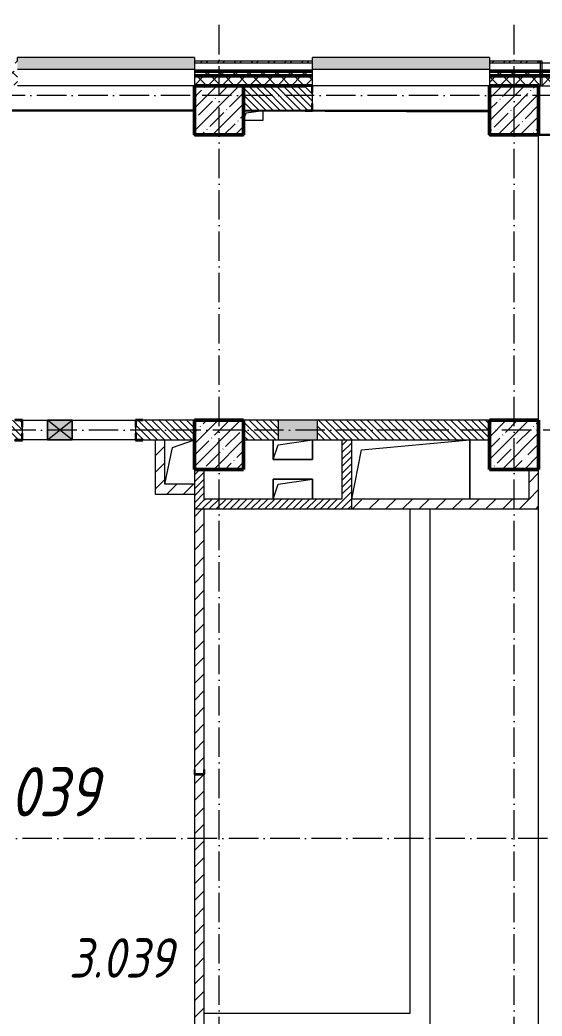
# Model space of a CAD drawing. Header units: millimetres. Extents: x -213536 to 1564669, y -45299 to 942238.
# Drawn here: x 582746 to 588056, y 286307 to 296432 of the extents above; entities that cross this region are included whole.
import ezdxf

# ---------------------------------------------------------------- set-up
doc = ezdxf.new("R2010")
doc.units = ezdxf.units.MM
doc.linetypes.add('50_200_ШТРИХ_1Т_ш5_п1_п1_', pattern=[700, 500, -100, 0, -100])
for name, color, linetype, lineweight in [('3) ЖБ 4м', 3, 'Continuous', 30), ('3.1) ЖБ окна 1.2 м', 102, 'Continuous', 30), ('A-DETL-GENF-OTLN', 7, 'Continuous', 9), ('A-FLOR-____-OTLN', 7, 'Continuous', 9), ('A-GENM-____-MCUT', 7, 'Continuous', 25), ('A-GENM-____-OTLN', 7, 'Continuous', 9), ('A-GENM-____-OTLN-1', 7, 'Continuous', 25), ('A-GLAZ-____-OTLN', 7, 'Continuous', 9), ('A-WALL-____-MCUT-2', 7, 'Continuous', 50), ('A-WALL-____-MCUT-3', 7, 'Continuous', 9), ('A-WALL-____-OTLN', 7, 'Continuous', 9), ('A-WALL-____-PATT-1', 7, 'Continuous', 9), ('A-WALL-FNSH-MCUT-1', 7, 'Continuous', 9), ('I-WALL-____-OTLN', 7, 'Continuous', 9), ('S-COLS-____-MCUT', 7, 'Continuous', 50), ('S-COLS-____-OTLN', 7, 'Continuous', 9), ('S-GRID-____-OTLN-1', 7, '50_200_ШТРИХ_1Т_ш5_п1_п1_', 9), ('Марки помещений', 7, 'Continuous', 9)]:
    doc.layers.add(name, color=color, linetype=linetype, lineweight=lineweight)
doc.layers.add('A-GLAZ-____-OTLN-1', color=7, linetype='Continuous', lineweight=9, true_color=0xc0c0c0)
doc.styles.add('ISOCPEUR_I_2', font='isocpeui.ttf', dxfattribs={"width": 0.85, "height": 2.3})
pattern_1 = [(45, (549721.47, 286281.11), (-84.8528, 84.8528), [])]
pattern_2 = [(45, (549721.47, 286281.11), (-70.71068, 70.71068), []), (135, (549721.47, 286281.11), (-70.71068, -70.71068), [])]
pattern_3 = [(135, (549721.475, 286281.11), (-35.35534, -35.35534), [])]
pattern_4 = [(45, (549721.475, 286281.11), (-35.35534, 35.35534), [])]

# ---------------------------------------------------------------- blocks, each defined once
blk = doc.blocks.new('BSC_Колонна _Прямоугольная - 500х500-V73-АР1_План отверстий 3 этажа в осях 1-64_А-ГГ')
at = {"layer": 'S-COLS-____-OTLN'}
h = blk.add_hatch(dxfattribs=at)
h.set_pattern_fill('FP_110', color=256, style=0, pattern_type=2)
h.set_pattern_definition([(45, (-38050, -5831.04), (-114.04925, 114.04925), []), (45, (-37935.95, -5831.04), (-114.04925, 114.04925), [201.613, -40.323, 3.353, -36.97])])
h.paths.add_polyline_path([(-250, -250), (250, -250), (250, 250), (-250, 250)], flags=0)
at = {"layer": 'S-COLS-____-MCUT'}
for p, q in [((250, 250), (-250, 250)), ((-250, 250), (-250, -250)), ((250, -250), (250, 250)), ((-250, -250), (250, -250))]:
    blk.add_line(p, q, dxfattribs=at)
blk = doc.blocks.new('BSC_Колонна _Прямоугольная - 500х500-V114-АР1_План отверстий 3 этажа в осях 1-64_А-ГГ')
at = {"layer": 'S-COLS-____-OTLN'}
h = blk.add_hatch(dxfattribs=at)
h.set_pattern_fill('FP_137', color=256, style=0, pattern_type=2)
h.set_pattern_definition([(45, (-35050, -5831.04), (-114.04925, 114.04925), []), (45, (-34935.95, -5831.04), (-114.04925, 114.04925), [201.613, -40.323, 3.353, -36.97])])
h.paths.add_polyline_path([(-250, -250), (250, -250), (250, 250), (-250, 250)], flags=0)
at = {"layer": 'S-COLS-____-MCUT'}
for p, q in [((250, 250), (-250, 250)), ((-250, 250), (-250, -250)), ((250, -250), (250, 250)), ((-250, -250), (250, -250))]:
    blk.add_line(p, q, dxfattribs=at)
blk = doc.blocks.new('BSC_Колонна _Прямоугольная - 500х500-V115-АР1_План отверстий 3 этажа в осях 1-64_А-ГГ')
at = {"layer": 'S-COLS-____-OTLN'}
h = blk.add_hatch(dxfattribs=at)
h.set_pattern_fill('FP_138', color=256, style=0, pattern_type=2)
h.set_pattern_definition([(45, (-38050, -9231.04), (-114.04925, 114.04925), []), (45, (-37935.95, -9231.04), (-114.04925, 114.04925), [201.613, -40.323, 3.353, -36.97])])
h.paths.add_polyline_path([(-250, -250), (250, -250), (250, 250), (-250, 250)], flags=0)
at = {"layer": 'S-COLS-____-MCUT'}
for p, q in [((250, 250), (-250, 250)), ((-250, 250), (-250, -250)), ((250, -250), (250, 250)), ((-250, -250), (250, -250))]:
    blk.add_line(p, q, dxfattribs=at)
blk = doc.blocks.new('Фахверк_СКБ_Уголок - 250_2700-27497298-АР1_План отверстий 3 этажа в осях 1-64_А-ГГ')
at = {"layer": 'A-GENM-____-MCUT'}
for p, q in [((200, 181), (125, 181)), ((125, 181), (125, 106)), ((125, 106), (131, 106)), ((131, 106), (131, 175)), ((131, 175), (200, 175)), ((200, 175), (200, 181)), ((131, -6), (125, -6)), ((125, -6), (125, -81)), ((125, -81), (200, -81)), ((131, -75), (131, -6)), ((200, -75), (131, -75)), ((200, -81), (200, -75))]:
    blk.add_line(p, q, dxfattribs=at)
blk = doc.blocks.new('154_Фахверк_СКБ_Швеллер - Тип_100_3550-28487752-АР1_План отверстий 3 этажа в осях 1-64_А-ГГ')
at = {"layer": 'A-GENM-____-MCUT'}
for p, q in [((175, 50), (125, 50)), ((125, 50), (125, -50)), ((128, 47), (175, 47)), ((128, -47), (128, 47)), ((175, 47), (175, 50)), ((125, -50), (175, -50)), ((175, -47), (128, -47)), ((175, -50), (175, -47))]:
    blk.add_line(p, q, dxfattribs=at)
blk = doc.blocks.new('154_Стойка_СКБ_Уголок - СМ-2180_200-28268025-АР1_План отверстий 3 этажа в осях 1-64_А-ГГ')
at = {"layer": 'A-GENM-____-MCUT'}
for p, q in [((125, 156), (125, 81)), ((200, 156), (125, 156)), ((131, 81), (131, 150)), ((131, 150), (200, 150)), ((200, 150), (200, 156)), ((125, 81), (131, 81)), ((131, 19), (125, 19)), ((125, 19), (125, -56)), ((131, -50), (131, 19)), ((125, -56), (200, -56)), ((200, -50), (131, -50)), ((200, -56), (200, -50))]:
    blk.add_line(p, q, dxfattribs=at)
blk = doc.blocks.new('AR_Отверстие Ниша - Лючок-32404336-АР1_План отверстий 3 этажа в осях 1-64_А-ГГ')
at = {"layer": 'A-GLAZ-____-OTLN'}
blk.add_hatch(color=256, dxfattribs=at).paths.add_polyline_path([(-200, 100), (-200, -100), (200, -100), (200, 100)], flags=0)
for p, q in [((200, 100), (-200, 100)), ((-200, 100), (-200, -100)), ((200, -100), (200, 100)), ((-200, -100), (200, -100))]:
    blk.add_line(p, q, dxfattribs=at)
blk = doc.blocks.new('AR_Отверстие прямоугольное _в плите_ - AR_Отверстие прямоугольное _в плите_-30459223-АР1_План отверстий 3 этажа в осях 1-64_А-ГГ')
at = {"layer": 'A-GENM-____-OTLN'}
for p, q in [((-200, 100), (-200, -100)), ((-200, -100), (-150, 50)), ((-150, 50), (200, 100)), ((200, -100), (200, 100)), ((-200, -100), (200, -100))]:
    blk.add_line(p, q, dxfattribs=at)
blk = doc.blocks.new('AR_Отверстие прямоугольное _в плите_ - AR_Отверстие прямоугольное _в плите_-V181-АР1_План отверстий 3 этажа в осях 1-64_А-ГГ')
at = {"layer": 'A-GENM-____-OTLN'}
for p, q in [((-100, -50), (-75, 25)), ((-75, 25), (100, 50)), ((100, -50), (100, 50)), ((-100, -50), (100, -50))]:
    blk.add_line(p, q, dxfattribs=at)
blk = doc.blocks.new('AR_Отверстие прямоугольное _в плите_ - AR_Отверстие прямоугольное _в плите_-V191-АР1_План отверстий 3 этажа в осях 1-64_А-ГГ')
at = {"layer": 'A-GENM-____-OTLN'}
for p, q in [((200, 100), (-200, 100)), ((-200, 100), (-200, -100)), ((-200, -100), (-150, 50)), ((-150, 50), (200, 100)), ((200, -100), (200, 100))]:
    blk.add_line(p, q, dxfattribs=at)
blk = doc.blocks.new('AR_Отверстие прямоугольное _в плите_ - AR_Отверстие прямоугольное _в плите_-V196-АР1_План отверстий 3 этажа в осях 1-64_А-ГГ')
at = {"layer": 'A-GENM-____-OTLN'}
for p, q in [((-75, 150), (150, 225)), ((-150, -225), (-75, 150))]:
    blk.add_line(p, q, dxfattribs=at)
blk = doc.blocks.new('AR_Отверстие прямоугольное _в плите_ - AR_Отверстие прямоугольное _в плите_-V205-АР1_План отверстий 3 этажа в осях 1-64_А-ГГ')
at = {"layer": 'A-GENM-____-OTLN'}
for p, q in [((-500, 200), (600, 300)), ((600, -300), (600, 300)), ((-600, -300), (-500, 200))]:
    blk.add_line(p, q, dxfattribs=at)
blk = doc.blocks.new('Отлив_СКБ - Отлив витража_120_НВФ-31885687-АР1_План отверстий 3 этажа в осях 1-64_А-ГГ')
at = {"layer": 'A-GLAZ-____-OTLN-1'}
for points in [[(0, 0), (0, -2), (1800, -2), (1800, 0), (534, 0)], [(0, -2), (0, -120), (1800, -120), (1800, -2), (534, -2)]]:
    blk.add_hatch(color=256, dxfattribs=at).paths.add_polyline_path(points, flags=0)
at = {"layer": 'A-GLAZ-____-OTLN'}
for p, q in [((0, 0), (1800, 0)), ((1800, -2), (0, -2)), ((0, -120), (0, -83)), ((1800, -83), (1800, -120)), ((0, -120), (1800, -120))]:
    blk.add_line(p, q, dxfattribs=at)
blk = doc.blocks.new('Стены 4 - Стены 4-31195499-АР1_План отверстий 3 этажа в осях 1-64_А-ГГ')
at = {"layer": 'A-WALL-____-MCUT-3'}
for p, q in [((-1799, 41030), (-1799, 41010)), ((-1549, 41030), (-1799, 41030)), ((-1799, 41010), (-1549, 41010)), ((-1549, 41010), (-1549, 41030))]:
    blk.add_line(p, q, dxfattribs=at)
blk = doc.blocks.new('AR_Отверстие прямоугольное _в стене__БезПР - AR_Отверстие прямоугольное _в стене__БезПР-36427681-АР1_План отверстий 3 этажа в осях 1-64_А-ГГ')
at = {"layer": 'A-GLAZ-____-OTLN'}
blk.add_hatch(color=256, dxfattribs=at).paths.add_polyline_path([(125, 100), (-125, 100), (-125, -100), (125, -100)], flags=0)
at = {"layer": 'A-DETL-GENF-OTLN'}
for p, q in [((-125, -100), (-125, 100)), ((-125, 100), (125, 100)), ((125, 100), (-125, -100)), ((-125, 100), (125, -100)), ((125, 100), (-125, 100)), ((-125, 100), (-125, -100)), ((125, 100), (125, -100)), ((125, -100), (125, 100)), ((125, -100), (-125, -100)), ((-125, -100), (125, -100))]:
    blk.add_line(p, q, dxfattribs=at)
at = {"layer": 'A-GLAZ-____-OTLN'}
blk.add_line((125, 100), (-125, 100), dxfattribs=at)

msp = doc.modelspace()

# ---------------------------------------------------------------- hatches: boundary and pattern name
at = {"layer": 'A-WALL-____-PATT-1'}
h = msp.add_hatch(dxfattribs=at)
h.set_pattern_fill('FP_3', color=256, style=0, pattern_type=2)
h.set_pattern_definition([(45, (549721.47, 286281.11), (-85.5366, 85.5366), []), (45, (549778.5, 286281.11), (-85.5366, 85.5366), [])])
h.paths.add_polyline_path([(588036.5, 295992.2), (588036.5, 296012.2), (587521.5, 296012.2), (587521.5, 295992.2)], flags=0)
h.paths.add_polyline_path([(584521.5, 295992.2), (585721.5, 295992.2), (585721.5, 296012.2), (584521.5, 296012.2)], flags=0)
h.paths.add_polyline_path([(582721.5, 295992.2), (582721.5, 296012.2), (581521.5, 296012.2), (581522.2, 295992.2)], flags=0)
h.paths.add_polyline_path([(579721.5, 295992.2), (579721.5, 296012.2), (578521.5, 296012.2), (578521.5, 295992.2)], flags=0)
h.paths.add_polyline_path([(576721.5, 295992.2), (576721.5, 296012.2), (573571.5, 296012.2), (573571.5, 295992.2), (574452.3, 295992.2)], flags=0)
h = msp.add_hatch(dxfattribs=at)
h.set_pattern_fill('FP_1', color=256, style=0, pattern_type=2)
h.set_pattern_definition(pattern_2)
h.paths.add_polyline_path([(624071.5, 295862.2), (624071.5, 295912.2), (617721.5, 295912.2), (617721.5, 295862.2), (623941.3, 295862.2)], flags=0)
h.paths.add_polyline_path([(609801.6, 295862.2), (609921.5, 295862.2), (609921.5, 295912.2), (608721.5, 295912.2), (608721.5, 295862.2)], flags=0)
h.paths.add_polyline_path([(606921.5, 295862.2), (606921.5, 295912.2), (605721.5, 295912.2), (605721.5, 295862.2), (606266.7, 295862.2)], flags=0)
h.paths.add_polyline_path([(603921.5, 295862.2), (603921.5, 295912.2), (602721.5, 295912.2), (602721.5, 295862.2), (602731.7, 295862.2)], flags=0)
h.paths.add_polyline_path([(600921.5, 295862.2), (600921.5, 295912.2), (599721.5, 295912.2), (599721.5, 295862.2)], flags=0)
h.paths.add_polyline_path([(596721.5, 295862.2), (597921.5, 295862.2), (597921.5, 295912.2), (596721.5, 295912.2)], flags=0)
h.paths.add_polyline_path([(594921.5, 295862.2), (594921.5, 295912.2), (593721.5, 295912.2), (593721.5, 295862.2), (593894.4, 295862.2)], flags=0)
h.paths.add_polyline_path([(591921.5, 295862.2), (591921.5, 295912.2), (590721.5, 295912.2), (590721.5, 295862.2)], flags=0)
h.paths.add_polyline_path([(588592, 295862.2), (588921.5, 295862.2), (588921.5, 295912.2), (587521.5, 295912.2), (587521.5, 295862.2)], flags=0)
h.paths.add_polyline_path([(584521.5, 295862.2), (585721.5, 295862.2), (585721.5, 295912.2), (584521.5, 295912.2)], flags=0)
h.paths.add_polyline_path([(582721.5, 295862.2), (582721.5, 295912.2), (581521.5, 295912.2), (581522.2, 295862.2)], flags=0)
h.paths.add_polyline_path([(579721.5, 295862.2), (579721.5, 295912.2), (578521.5, 295912.2), (578521.5, 295862.2)], flags=0)
h.paths.add_polyline_path([(576721.5, 295862.2), (576721.5, 295912.2), (573551.5, 295912.2), (573551.5, 295862.2), (574452.3, 295862.2)], flags=0)
h = msp.add_hatch(dxfattribs=at)
h.set_pattern_fill('FP_1', color=256, style=0, pattern_type=2)
h.set_pattern_definition(pattern_2)
h.paths.add_polyline_path([(624071.5, 295762.2), (624071.5, 295862.2), (617721.5, 295862.2), (617721.5, 295768.2), (617796.5, 295768.2), (617796.5, 295762.2), (623941.3, 295762.2)], flags=0)
h.paths.add_polyline_path([(609801.6, 295762.2), (609846.5, 295762.2), (609846.5, 295768.2), (609921.5, 295768.2), (609921.5, 295862.2), (608721.5, 295862.2), (608721.5, 295768.2), (608796.5, 295768.2), (608796.5, 295762.2), (609571.5, 295762.2)], flags=0)
h.paths.add_polyline_path([(606846.5, 295762.2), (606846.5, 295768.2), (606921.5, 295768.2), (606921.5, 295862.2), (605721.5, 295862.2), (605721.5, 295768.2), (605796.5, 295768.2), (605796.5, 295762.2), (606266.7, 295762.2)], flags=0)
h.paths.add_polyline_path([(603846.5, 295762.2), (603846.5, 295768.2), (603921.5, 295768.2), (603921.5, 295862.2), (602721.5, 295862.2), (602721.5, 295768.2), (602796.5, 295768.2), (602796.5, 295762.2), (603571.5, 295762.2)], flags=0)
h.paths.add_polyline_path([(600846.5, 295762.2), (600846.5, 295768.2), (600921.5, 295768.2), (600921.5, 295862.2), (599721.5, 295862.2), (599721.5, 295768.2), (599796.5, 295768.2), (599796.5, 295762.2), (600071.5, 295762.2)], flags=0)
h.paths.add_polyline_path([(597846.5, 295762.2), (597846.5, 295768.2), (597921.5, 295768.2), (597921.5, 295862.2), (596721.5, 295862.2), (596721.5, 295768.2), (596796.5, 295768.2), (596796.5, 295762.2), (597429.3, 295762.2)], flags=0)
h.paths.add_polyline_path([(593796.5, 295762.2), (594846.5, 295762.2), (594846.5, 295768.2), (594921.5, 295768.2), (594921.5, 295862.2), (593721.5, 295862.2), (593721.5, 295768.2), (593796.5, 295768.2)], flags=0)
h.paths.add_polyline_path([(591071.5, 295762.2), (591846.5, 295762.2), (591846.5, 295768.2), (591921.5, 295768.2), (591921.5, 295862.2), (590721.5, 295862.2), (590721.5, 295768.2), (590796.5, 295768.2), (590796.5, 295762.2)], flags=0)
h.paths.add_polyline_path([(588592, 295762.2), (588846.5, 295762.2), (588846.5, 295768.2), (588921.5, 295768.2), (588921.5, 295862.2), (587521.5, 295862.2), (587521.5, 295762.2), (588571.5, 295762.2)], flags=0)
h.paths.add_polyline_path([(585057.1, 295762.2), (585646.5, 295762.2), (585646.5, 295768.2), (585721.5, 295768.2), (585721.5, 295862.2), (584521.5, 295862.2), (584521.5, 295762.2), (585021.5, 295762.2)], flags=0)
h.paths.add_polyline_path([(582646.5, 295762.2), (582646.5, 295768.2), (582721.5, 295768.2), (582721.5, 295862.2), (581521.5, 295862.2), (581522.2, 295768.2), (581596.5, 295768.2), (581596.5, 295762.2)], flags=0)
h.paths.add_polyline_path([(579646.5, 295762.2), (579646.5, 295768.2), (579721.5, 295768.2), (579721.5, 295862.2), (578521.5, 295862.2), (578521.5, 295762.2), (579021.5, 295762.2)], flags=0)
h.paths.add_polyline_path([(576646.5, 295762.2), (576646.5, 295768.2), (576721.5, 295768.2), (576721.5, 295862.2), (573551.5, 295862.2), (573551.5, 295762.2), (576021.5, 295762.2)], flags=0)
h = msp.add_hatch(dxfattribs=at)
h.set_pattern_fill('FP_6', color=256, style=0, pattern_type=2)
h.set_pattern_definition(pattern_3)
h.paths.add_polyline_path([(585021.5, 295512.2), (585715.5, 295512.2), (585715.5, 295581.2), (585721.5, 295581.2), (585721.5, 295693.2), (585715.5, 295693.2), (585715.5, 295762.2), (585021.5, 295762.2)], flags=0)
h = msp.add_hatch(dxfattribs=at)
h.set_pattern_fill('FP_6', color=256, style=0, pattern_type=2)
h.set_pattern_definition(pattern_3)
h.paths.add_polyline_path([(583996.5, 292162.2), (584521.5, 292162.2), (584521.5, 292362.2), (583927.5, 292362.2), (583927.5, 292293.2), (583921.5, 292293.2), (583921.5, 292231.2), (583927.5, 292231.2), (583927.5, 292162.2)], flags=0)
h.paths.add_polyline_path([(582696.5, 292162.2), (582765.5, 292162.2), (582765.5, 292231.2), (582771.5, 292231.2), (582771.5, 292293.2), (582765.5, 292293.2), (582765.5, 292362.2), (582321.5, 292362.2), (582321.5, 292162.2)], flags=0)
h.paths.add_polyline_path([(581621.5, 292162.2), (581621.5, 292362.2), (580827.5, 292362.2), (580827.5, 292293.2), (580821.5, 292293.2), (580821.5, 292231.2), (580827.5, 292231.2), (580827.5, 292162.2), (581522.2, 292162.2)], flags=0)
h.paths.add_polyline_path([(579896.5, 292162.2), (580115.5, 292162.2), (580115.5, 292231.2), (580121.5, 292231.2), (580121.5, 292293.2), (580115.5, 292293.2), (580115.5, 292362.2), (579827.5, 292362.2), (579827.5, 292293.2), (579821.5, 292293.2), (579821.5, 292231.2), (579827.5, 292231.2), (579827.5, 292162.2)], flags=0)
h.paths.add_polyline_path([(579021.5, 292162.2), (579115.5, 292162.2), (579115.5, 292231.2), (579121.5, 292231.2), (579121.5, 292293.2), (579115.5, 292293.2), (579115.5, 292362.2), (579021.5, 292362.2), (579021.5, 292256.2)], flags=0)
h = msp.add_hatch(dxfattribs=at)
h.set_pattern_fill('FP_6', color=256, style=0, pattern_type=2)
h.set_pattern_definition(pattern_3)
h.paths.add_polyline_path([(587521.5, 292162.2), (587521.5, 292362.2), (585771.5, 292362.2), (585771.5, 292162.2), (586824.5, 292162.2)], flags=0)
h.paths.add_polyline_path([(585057.1, 292162.2), (585371.5, 292162.2), (585371.5, 292362.2), (585021.5, 292362.2), (585021.5, 292162.2)], flags=0)
h = msp.add_hatch(dxfattribs=at)
h.set_pattern_fill('FP_4', color=256, style=0, pattern_type=2)
h.set_pattern_definition(pattern_1)
h.paths.add_polyline_path([(584221.5, 291712.2), (584221.5, 292162.2), (584121.5, 292162.2), (584121.5, 291712.2)], flags=0)
h = msp.add_hatch(dxfattribs=at)
h.set_pattern_fill('FP_5', color=256, style=0, pattern_type=2)
h.set_pattern_definition(pattern_4)
h.paths.add_polyline_path([(586121.5, 291562.2), (586121.5, 292162.2), (586021.5, 292162.2), (586021.5, 291562.2)], flags=0)
h = msp.add_hatch(dxfattribs=at)
h.set_pattern_fill('FP_5', color=256, style=0, pattern_type=2)
h.set_pattern_definition(pattern_4)
h.paths.add_polyline_path([(584621.5, 291462.2), (584621.5, 291862.2), (584521.5, 291862.2), (584521.5, 291462.2)], flags=0)
h = msp.add_hatch(dxfattribs=at)
h.set_pattern_fill('FP_4', color=256, style=0, pattern_type=2)
h.set_pattern_definition(pattern_1)
h.paths.add_polyline_path([(588021.5, 291462.2), (588021.5, 291862.2), (587921.5, 291862.2), (587921.5, 291462.2)], flags=0)
h = msp.add_hatch(dxfattribs=at)
h.set_pattern_fill('FP_4', color=256, style=0, pattern_type=2)
h.set_pattern_definition(pattern_1)
h.paths.add_polyline_path([(584521.5, 291612.2), (584521.5, 291712.2), (584121.5, 291712.2), (584121.5, 291612.2)], flags=0)
h = msp.add_hatch(dxfattribs=at)
h.set_pattern_fill('FP_5', color=256, style=0, pattern_type=2)
h.set_pattern_definition(pattern_4)
h.paths.add_polyline_path([(586121.5, 291462.2), (586121.5, 291562.2), (584621.5, 291562.2), (584621.5, 291462.2), (585057.1, 291462.2)], flags=0)
h = msp.add_hatch(dxfattribs=at)
h.set_pattern_fill('FP_4', color=256, style=0, pattern_type=2)
h.set_pattern_definition(pattern_1)
h.paths.add_polyline_path([(587921.5, 291462.2), (587921.5, 291562.2), (586121.5, 291562.2), (586121.5, 291462.2), (586824.5, 291462.2)], flags=0)
h = msp.add_hatch(dxfattribs=at)
h.set_pattern_fill('FP_4', color=256, style=0, pattern_type=2)
h.set_pattern_definition(pattern_1)
h.paths.add_polyline_path([(584524.5, 284862.2), (584618.5, 284862.2), (584618.5, 284909.2), (584524.5, 284909.2)], flags=0)
h.paths.add_polyline_path([(584613.9, 286066.7), (584613.9, 286108.2), (584621.5, 286108.2), (584621.5, 288762.2), (584521.5, 288762.2), (584522.3, 286108.2), (584529.1, 286108.2), (584529.1, 286066.7)], flags=0)
h.paths.add_polyline_path([(584618.5, 288765.2), (584618.5, 288812.2), (584621.5, 288812.2), (584621.5, 291462.2), (584521.5, 291462.2), (584521.5, 288812.2), (584524.5, 288812.2), (584524.5, 288765.2), (584571.5, 288765.2)], flags=0)
at = {"layer": 'S-COLS-____-OTLN'}
h = msp.add_hatch(dxfattribs=at)
h.set_pattern_fill('FP_38', color=256, style=0, pattern_type=2)
h.set_pattern_definition([(45, (549721.47, 286281.11), (-114.04925, 114.04925), []), (45, (549835.52, 286281.11), (-114.04925, 114.04925), [201.612, -40.322, 3.353, -36.97])])
h.paths.add_polyline_path([(584521.5, 295262.2), (585021.5, 295262.2), (585021.5, 295762.2), (584521.5, 295762.2)], flags=0)

# ---------------------------------------------------------------- linework, layer by layer
at = {"layer": '3) ЖБ 4м'}
for points in [[(584521.5, 295512.2), (584521.5, 295262.2), (585021.5, 295262.2), (585021.5, 295512.2)], [(587521.5, 295512.2), (587521.5, 295262.2), (588571.5, 295262.2), (588571.5, 295512.2)], [(585021.5, 292362.2), (584521.5, 292362.2)], [(588021.5, 292362.2), (587521.5, 292362.2)]]:
    msp.add_lwpolyline(points, dxfattribs=at)
at = {"layer": '3.1) ЖБ окна 1.2 м'}
for points in [[(584521.5, 295512.2), (579033.5, 295512.2)], [(587509.5, 295500.2), (585021.5, 295512.2)]]:
    msp.add_lwpolyline(points, dxfattribs=at)
at = {"layer": 'A-FLOR-____-OTLN'}
for p, q in [((588021.5, 292362.2), (588021.5, 295262.2)), ((585321.5, 291962.2), (585321.5, 292162.2)), ((585721.5, 292162.2), (585721.5, 291962.2)), ((587321.5, 292162.2), (587321.5, 291562.2)), ((585721.5, 291962.2), (585321.5, 291962.2)), ((585321.5, 291762.2), (585721.5, 291762.2)), ((585321.5, 291562.2), (585321.5, 291762.2)), ((585721.5, 291762.2), (585721.5, 291562.2)), ((588021.5, 284862.2), (588021.5, 291462.2))]:
    msp.add_line(p, q, dxfattribs=at)
at = {"layer": 'A-WALL-____-MCUT-2'}
for p, q in [((585721.5, 295912.2), (584521.5, 295912.2)), ((585721.5, 295862.2), (584521.5, 295862.2)), ((588921.5, 295912.2), (587521.5, 295912.2)), ((588921.5, 295862.2), (587521.5, 295862.2)), ((585021.5, 295762.2), (585646.5, 295762.2))]:
    msp.add_line(p, q, dxfattribs=at)
at = {"layer": 'A-WALL-____-MCUT-3'}
for p, q in [((585721.5, 295992.2), (584521.5, 295992.2)), ((584521.5, 295992.2), (584521.5, 295762.2)), ((585721.5, 295768.2), (585721.5, 295992.2)), ((588921.5, 295992.2), (587521.5, 295992.2)), ((587521.5, 295992.2), (587521.5, 295762.2)), ((584521.5, 295762.2), (585021.5, 295762.2)), ((585021.5, 295762.2), (585021.5, 295512.2)), ((588021.5, 295762.2), (588571.5, 295762.2)), ((585721.5, 295581.2), (585721.5, 295693.2)), ((585021.5, 295512.2), (585646.5, 295512.2)), ((584521.5, 292362.2), (583996.5, 292362.2)), ((585371.5, 292362.2), (585021.5, 292362.2)), ((587521.5, 292362.2), (585771.5, 292362.2)), ((582771.5, 292231.2), (582771.5, 292293.2)), ((583921.5, 292293.2), (583921.5, 292231.2)), ((583996.5, 292162.2), (584521.5, 292162.2)), ((585021.5, 292162.2), (585371.5, 292162.2)), ((585771.5, 292162.2), (587521.5, 292162.2))]:
    msp.add_line(p, q, dxfattribs=at)
at = {"layer": 'A-WALL-____-OTLN'}
for p, q in [((584521.5, 295762.2), (582721.5, 295762.2)), ((587521.5, 295762.2), (585721.5, 295762.2)), ((584521.5, 295512.2), (582721.5, 295512.2)), ((587521.5, 295512.2), (585721.5, 295512.2))]:
    msp.add_line(p, q, dxfattribs=at)
at = {"layer": 'A-WALL-FNSH-MCUT-1'}
for p, q in [((585721.5, 296012.2), (584521.5, 296012.2)), ((584521.5, 296012.2), (584521.5, 295992.2)), ((585721.5, 295992.2), (585721.5, 296012.2)), ((585721.5, 295992.2), (585721.5, 295992.2)), ((588036.5, 296012.2), (587521.5, 296012.2)), ((587521.5, 296012.2), (587521.5, 295992.2)), ((588036.5, 295992.2), (588036.5, 296012.2)), ((584121.5, 292162.2), (584121.5, 291612.2)), ((584221.5, 291712.2), (584221.5, 292162.2)), ((586021.5, 292162.2), (586021.5, 291562.2)), ((586121.5, 291462.2), (586121.5, 292162.2)), ((584521.5, 291862.2), (584521.5, 288812.2)), ((584621.5, 291562.2), (584621.5, 291862.2)), ((587921.5, 291862.2), (587921.5, 291562.2)), ((588021.5, 291462.2), (588021.5, 291862.2)), ((584521.5, 291712.2), (584221.5, 291712.2)), ((584121.5, 291612.2), (584521.5, 291612.2)), ((586021.5, 291562.2), (584621.5, 291562.2)), ((587921.5, 291562.2), (586121.5, 291562.2)), ((584521.5, 291462.2), (588021.5, 291462.2)), ((584621.5, 288812.2), (584621.5, 291462.2)), ((584521.5, 288762.2), (584521.5, 286108.2)), ((584621.5, 286108.2), (584621.5, 288762.2))]:
    msp.add_line(p, q, dxfattribs=at)
at = {"layer": 'I-WALL-____-OTLN'}
for p, q in [((582771.5, 292362.2), (583026.5, 292362.2)), ((583276.5, 292362.2), (583921.5, 292362.2)), ((583026.5, 292162.2), (582771.5, 292162.2)), ((583921.5, 292162.2), (583276.5, 292162.2)), ((586716.5, 286337.2), (586716.5, 291462.2)), ((586916.5, 291462.2), (586916.5, 286137.2)), ((584621.5, 286337.2), (586716.5, 286337.2))]:
    msp.add_line(p, q, dxfattribs=at)
at = {"layer": 'S-COLS-____-MCUT'}
for p, q in [((585021.5, 295762.2), (584521.5, 295762.2)), ((584521.5, 295762.2), (584521.5, 295262.2)), ((585021.5, 295262.2), (585021.5, 295762.2)), ((584521.5, 295262.2), (585021.5, 295262.2))]:
    msp.add_line(p, q, dxfattribs=at)
at = {"layer": 'S-GRID-____-OTLN-1', "color": 251, "ltscale": 0.6, "true_color": 0x636466}
for p, q in [((584771.5, 281798.5), (584771.5, 296431.7)), ((587771.5, 281798.5), (587771.5, 296431.7)), ((653795.9, 295662.2), (545291.6, 295662.2)), ((640040.3, 292262.2), (545052.7, 292262.2)), ((653647.9, 288112.2), (545052.7, 288112.2))]:
    msp.add_line(p, q, dxfattribs=at)

# ---------------------------------------------------------------- block references
at = {"layer": 'A-GENM-____-OTLN'}
for name, p in [('AR_Отверстие прямоугольное _в плите_ - AR_Отверстие прямоугольное _в плите_-V181-АР1_План отверстий 3 этажа в осях 1-64_А-ГГ', (585121.5, 295462.2)), ('AR_Отверстие прямоугольное _в плите_ - AR_Отверстие прямоугольное _в плите_-V196-АР1_План отверстий 3 этажа в осях 1-64_А-ГГ', (584371.5, 291937.2)), ('AR_Отверстие прямоугольное _в плите_ - AR_Отверстие прямоугольное _в плите_-30459223-АР1_План отверстий 3 этажа в осях 1-64_А-ГГ', (585521.5, 292062.2)), ('AR_Отверстие прямоугольное _в плите_ - AR_Отверстие прямоугольное _в плите_-V205-АР1_План отверстий 3 этажа в осях 1-64_А-ГГ', (586721.5, 291862.2)), ('AR_Отверстие прямоугольное _в плите_ - AR_Отверстие прямоугольное _в плите_-V191-АР1_План отверстий 3 этажа в осях 1-64_А-ГГ', (585521.5, 291662.2))]:
    msp.add_blockref(name, p, dxfattribs=at)
at = {"layer": 'A-GENM-____-OTLN-1'}
for name, p, rotation in [('Фахверк_СКБ_Уголок - 250_2700-27497298-АР1_План отверстий 3 этажа в осях 1-64_А-ГГ', (585846.5, 295687.2), 180), ('154_Стойка_СКБ_Уголок - СМ-2180_200-28268025-АР1_План отверстий 3 этажа в осях 1-64_А-ГГ', (582896.5, 292312.2), 180), ('154_Фахверк_СКБ_Швеллер - Тип_100_3550-28487752-АР1_План отверстий 3 этажа в осях 1-64_А-ГГ', (584571.5, 288637.2), 89.99999999999991)]:
    msp.add_blockref(name, p, dxfattribs=dict(at, rotation=rotation))
msp.add_blockref('154_Стойка_СКБ_Уголок - СМ-2180_200-28268025-АР1_План отверстий 3 этажа в осях 1-64_А-ГГ', (583796.5, 292212.2), dxfattribs=at)
at = {"layer": 'A-GLAZ-____-OTLN', "rotation": 180}
for name, p in [('Отлив_СКБ - Отлив витража_120_НВФ-31885687-АР1_План отверстий 3 этажа в осях 1-64_А-ГГ', (584521.5, 295929.2)), ('Отлив_СКБ - Отлив витража_120_НВФ-31885687-АР1_План отверстий 3 этажа в осях 1-64_А-ГГ', (587521.5, 295929.2)), ('AR_Отверстие прямоугольное _в стене__БезПР - AR_Отверстие прямоугольное _в стене__БезПР-36427681-АР1_План отверстий 3 этажа в осях 1-64_А-ГГ', (583151.5, 292262.2)), ('AR_Отверстие Ниша - Лючок-32404336-АР1_План отверстий 3 этажа в осях 1-64_А-ГГ', (585571.5, 292262.2))]:
    msp.add_blockref(name, p, dxfattribs=at)
at = {"layer": 'A-WALL-____-OTLN', "rotation": 89.9999999999999}
msp.add_blockref('Стены 4 - Стены 4-31195499-АР1_План отверстий 3 этажа в осях 1-64_А-ГГ', (629066.7, 297560.7), dxfattribs=at)
at = {"layer": 'S-COLS-____-OTLN'}
for name, p in [('BSC_Колонна _Прямоугольная - 500х500-V115-АР1_План отверстий 3 этажа в осях 1-64_А-ГГ', (587771.5, 295512.2)), ('BSC_Колонна _Прямоугольная - 500х500-V114-АР1_План отверстий 3 этажа в осях 1-64_А-ГГ', (584771.5, 292112.2)), ('BSC_Колонна _Прямоугольная - 500х500-V73-АР1_План отверстий 3 этажа в осях 1-64_А-ГГ', (587771.5, 292112.2))]:
    msp.add_blockref(name, p, dxfattribs=at)

# ---------------------------------------------------------------- texts
at = {"layer": 'Марки помещений', "insert": (582222.8, 288836.8), "char_height": 500, "width": 785.654, "attachment_point": 1, "style": 'ISOCPEUR_I_2'}
msp.add_mtext('3.039', dxfattribs=at)
at = {"layer": 'Марки помещений', "color": 114, "true_color": 0x139b48, "insert": (583244.8, 287097.4), "char_height": 400, "width": 785.654, "attachment_point": 1, "style": 'ISOCPEUR_I_2'}
msp.add_mtext('3.039', dxfattribs=at)

doc.saveas('drawing.dxf')
